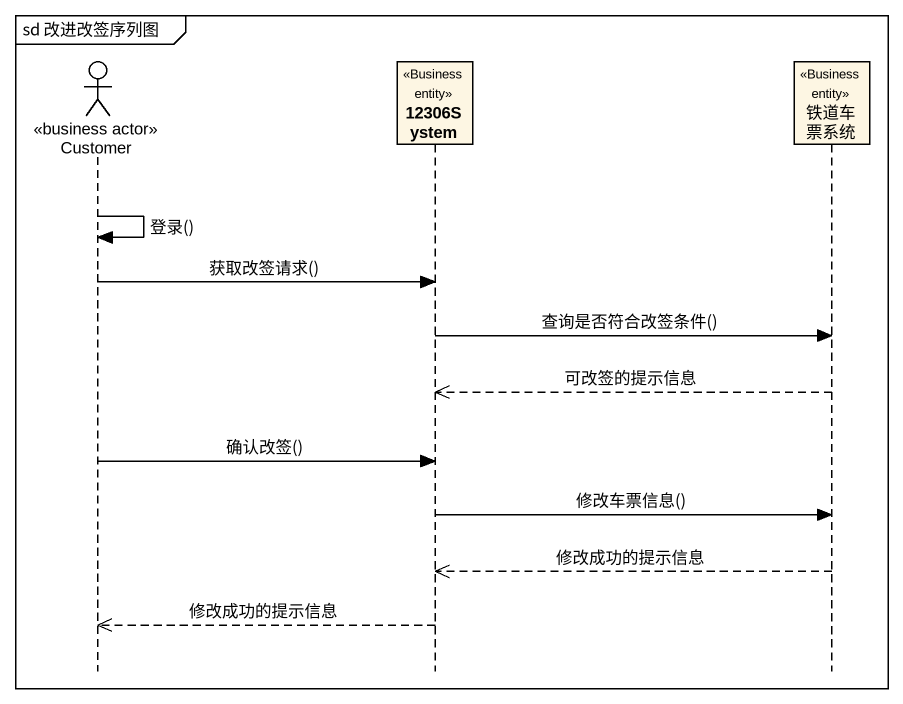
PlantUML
@startuml
mainframe sd 改进改签序列图
hide footbox
actor Customer <<business actor>>
participant "12306System" as c12306System <<Business entity>>
participant 铁道车票系统 <<Business entity>>

Customer -> Customer : 登录()
Customer -> c12306System : 获取改签请求()
c12306System -> 铁道车票系统 : 查询是否符合改签条件()
铁道车票系统 -->> c12306System : 可改签的提示信息
Customer -> c12306System : 确认改签()
c12306System -> 铁道车票系统 : 修改车票信息()
铁道车票系统 -->> c12306System : 修改成功的提示信息
c12306System -->> Customer : 修改成功的提示信息
@enduml
